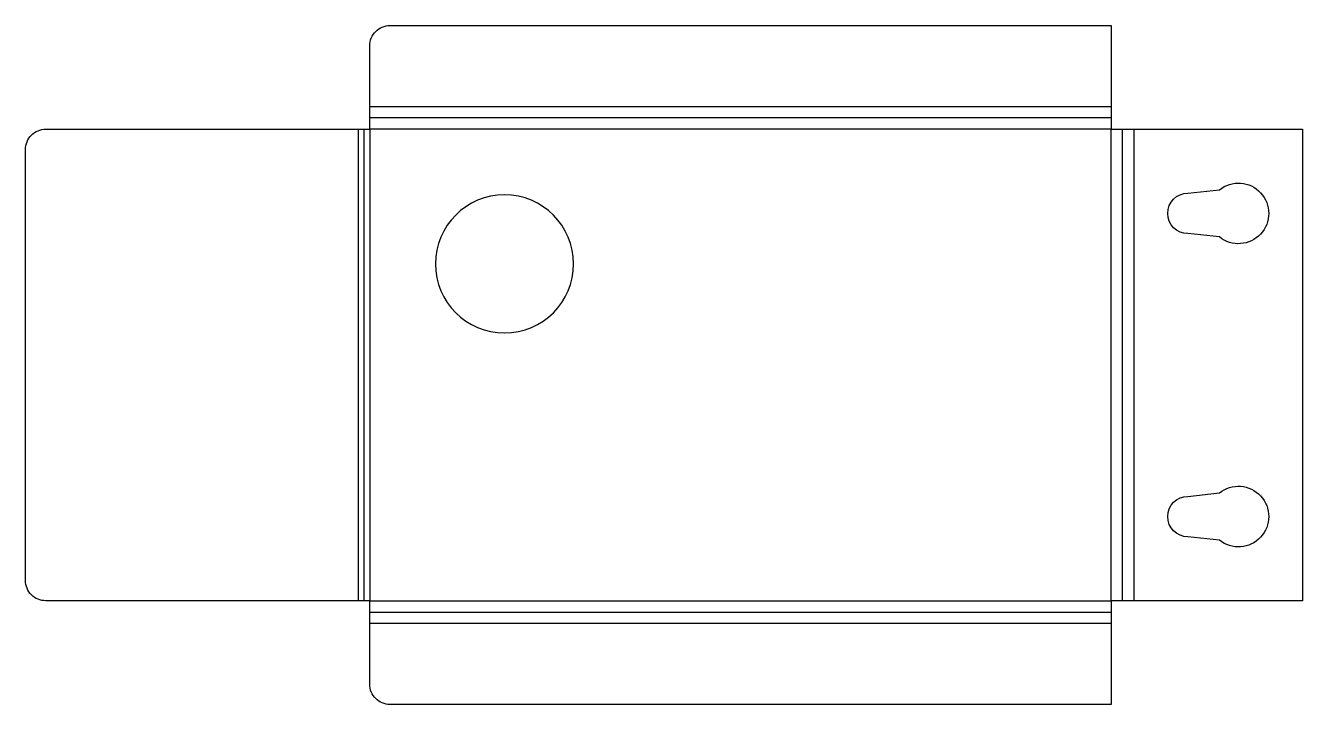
# Model space of a CAD drawing. Header units: millimetres. Extents: x -108 to 271, y 0 to 202.
import ezdxf

# ---------------------------------------------------------------- set-up
doc = ezdxf.new("R2010")
doc.units = ezdxf.units.MM

msp = doc.modelspace()

# ---------------------------------------------------------------- linework, layer by layer
at = {"layer": 'BEND'}
for p, q in [((-7.7, 30.79), (-7.7, 170.79)), ((214, 174.18), (-6, 174.18)), ((217.39, 30.79), (217.39, 170.79)), ((-6, 27.39), (214, 27.39))]:
    msp.add_line(p, q, dxfattribs=at)
at = {"layer": 'BEND_EXTENT'}
for p, q in [((-6, 177.57), (214, 177.57)), ((-9.39, 30.79), (-9.39, 170.79)), ((220.79, 170.79), (220.79, 30.79)), ((214, 24), (-6, 24))]:
    msp.add_line(p, q, dxfattribs=at)
msp.add_lwpolyline([(214, 30.79), (214, 170.79), (-6, 170.79), (-6, 30.79)], close=True, dxfattribs=at)
at = {"layer": 'INTERIOR_PROFILES'}
for points in [[(246.13, 152.79, -2.093836), (246.13, 138.79), (236.79, 139.79, -1), (236.79, 151.79)], [(236.79, 49.79, -1), (236.79, 61.79), (246.13, 62.79, -2.093836), (246.13, 48.79)]]:
    msp.add_lwpolyline(points, format="xyb", close=True, dxfattribs=at)
at = {"layer": 'INTERIOR_PROFILES', "extrusion": (0, 0, -1)}
msp.add_circle((-34, 130.79), 20.5, dxfattribs=at)
at = {"layer": 'OUTER_PROFILES'}
msp.add_lwpolyline([(0, 0, -0.414214), (-6, 6), (-6, 30.79), (-102.15, 30.79, -0.414214), (-108.15, 36.79), (-108.15, 164.79, -0.414214), (-102.15, 170.79), (-6, 170.79), (-6, 195.57, -0.414214), (0, 201.57), (214, 201.57), (214, 170.79), (270.79, 170.79), (270.79, 30.79), (214, 30.79), (214, 0)], format="xyb", close=True, dxfattribs=at)

doc.saveas('drawing.dxf')
